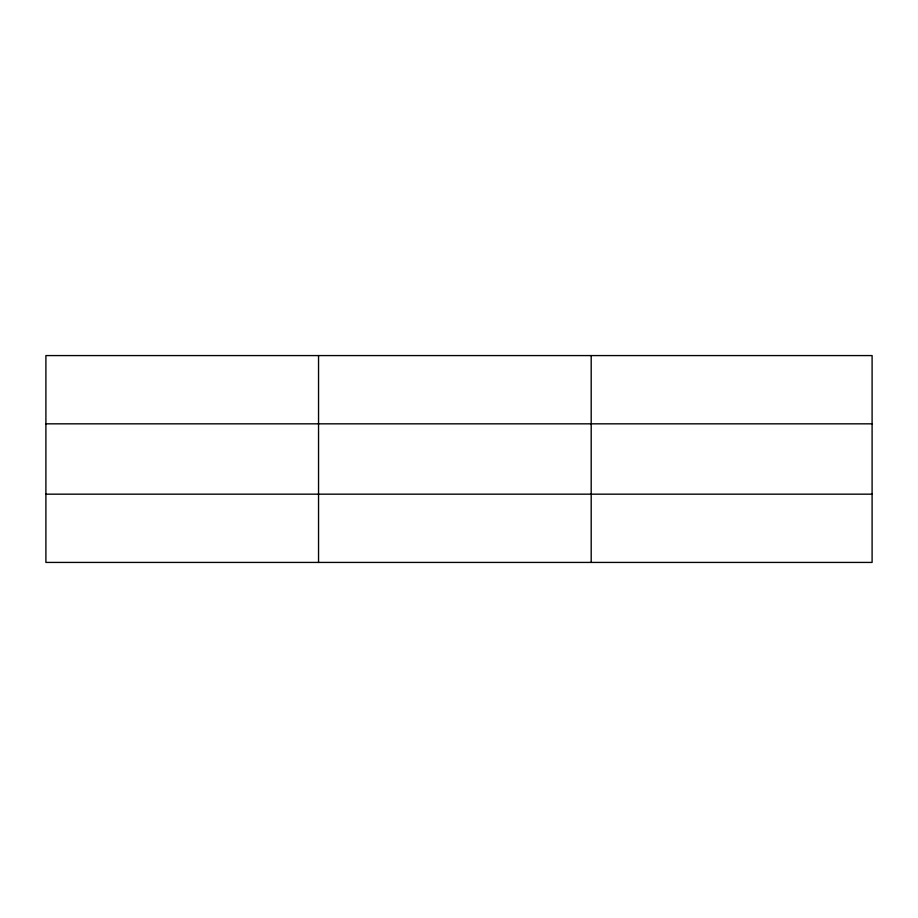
<?xml version="1.0" encoding="UTF-8"?>
<svg xmlns="http://www.w3.org/2000/svg" width="918" height="918" viewBox="0 0 918 918"><rect width="100%" height="100%" fill="white"/><g stroke="black" fill="none" stroke-linecap="round" stroke-linejoin="round"><path stroke-width="1.38" d="M318.546 355.576L318.546 562.424M591.192 355.576L591.192 562.424M872.1 423.829L872.1 355.576L45.9 355.576L45.9 562.424L872.1 562.424L872.1 423.829L45.9 423.829M45.9 494.171L872.1 494.171"/></g></svg>
